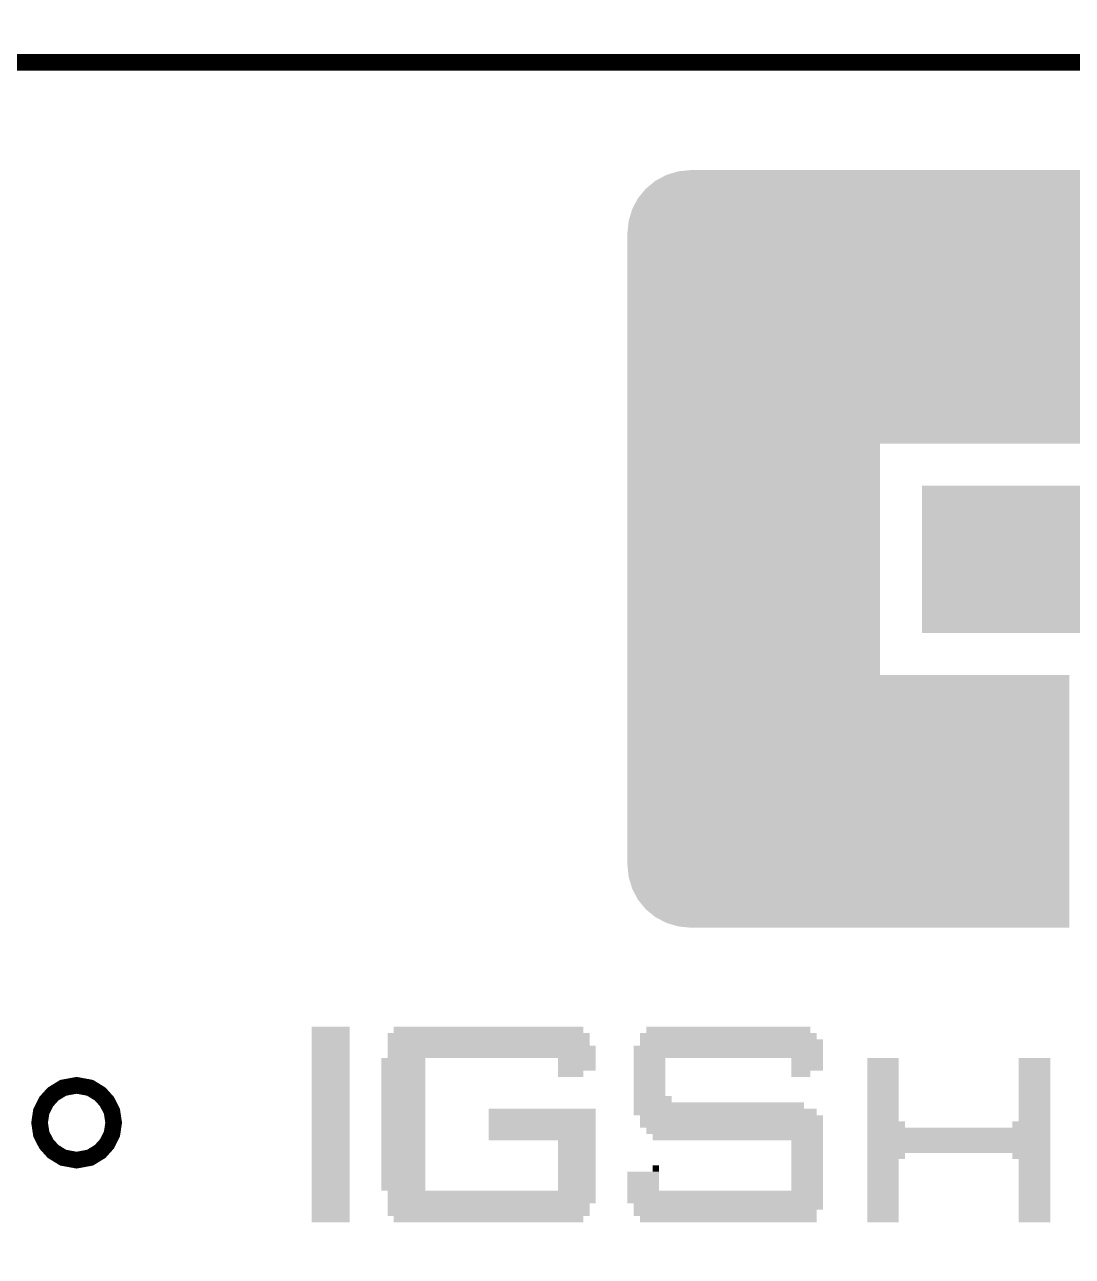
# Model space of a CAD drawing. Extents: x 183 to 1008, y 302 to 1008.
# Drawn here: x 496.7 to 509.35, y 748.45 to 763.32 of the extents above; entities that cross this region are included whole.
import ezdxf

# ---------------------------------------------------------------- set-up
doc = ezdxf.new("R2010")
doc.units = 0
doc.layers.get('0').update_dxf_attribs({"linetype": 'CONTINUOUS'})
doc.layers.get('DEFPOINTS').update_dxf_attribs({"linetype": 'CONTINUOUS'})
doc.layers.add('MASK_BOTTOM_ART', color=5, linetype='CONTINUOUS')
doc.layers.add('SILK_BOTTOM_ART', color=12, linetype='CONTINUOUS')
doc.styles.get("Standard").update_dxf_attribs({"font": 'txt.shx', "bigfont": 'whgtxt.shx'})
doc.dimstyles.get("Standard").update_dxf_attribs({"dimtxt": 0.18, "dimasz": 0.18, "dimexe": 0.18, "dimexo": 0.0625, "dimgap": 0.09, "dimtad": 0, "dimtih": 1, "dimtoh": 1, "dimdec": 4, "dimzin": 0, "dimtxsty": 'STANDARD', "dimcen": 0.09, "dimazin": 3, "dimtfac": 1, "dimtdec": 4, "dimtofl": 0, "dimtmove": 0, "dimatfit": 3, "dimtolj": 1, "dimtzin": 0})

# ---------------------------------------------------------------- blocks, each defined once
blk = doc.blocks.new('*D53')
at = {"color": 0, "linetype": 'CONTINUOUS'}
for p, q in [((439.916, 761.429), (439.916, 764.5)), ((589.916, 761.429), (589.916, 764.5)), ((440.096, 764.32), (514.301, 764.32)), ((589.736, 764.32), (515.531, 764.32))]:
    blk.add_line(p, q, dxfattribs=at)
for points in [[(440.096, 764.35), (440.096, 764.29), (439.916, 764.32)], [(589.736, 764.35), (589.736, 764.29), (589.916, 764.32)]]:
    blk.add_solid(points, dxfattribs=at)
at = {"layer": 'DEFPOINTS', "color": 0, "linetype": 'CONTINUOUS'}
for p in [(589.916, 764.32), (439.916, 761.367), (589.916, 761.367)]:
    blk.add_point(p, dxfattribs=at)
at = {"color": 0, "linetype": 'CONTINUOUS', "insert": (514.916, 764.32), "char_height": 0.18, "attachment_point": 5}
blk.add_mtext('\\A1;150.0000', dxfattribs=at)

msp = doc.modelspace()

# ---------------------------------------------------------------- linework, layer by layer
at = {"layer": 'MASK_BOTTOM_ART', "const_width": 0.2}
msp.add_lwpolyline([(589.91635, 740.61383), (589.91635, 738.86383), (588.91635, 737.86383), (440.91635, 737.86383), (439.91635, 738.86383), (439.91635, 761.86383), (440.91635, 762.86383), (588.91635, 762.86383), (589.91635, 761.86383), (589.91635, 740.61383)], dxfattribs=at)
at = {"layer": 'SILK_BOTTOM_ART', "const_width": 0.2}
for points in [[(589.91635, 740.61383), (589.91635, 738.86383), (588.91635, 737.86383), (440.91635, 737.86383), (439.91635, 738.86383), (439.91635, 761.86383), (440.91635, 762.86383), (588.91635, 762.86383), (589.91635, 761.86383), (589.91635, 740.61383)], [(497.32755, 750.51693), (497.16495, 750.48683), (497.04305, 750.41153), (496.96175, 750.32123), (496.90085, 750.20083), (496.88055, 750.06533), (496.90085, 749.92993), (496.96175, 749.80953), (497.04305, 749.71913), (497.16495, 749.64393), (497.32755, 749.61383), (497.49005, 749.64393), (497.61205, 749.71913), (497.69335, 749.80953), (497.75425, 749.92993), (497.77455, 750.06533), (497.75425, 750.20083), (497.69335, 750.32123), (497.61205, 750.41153), (497.49005, 750.48683), (497.32755, 750.51693)]]:
    msp.add_lwpolyline(points, dxfattribs=at)
at = {"layer": 'SILK_BOTTOM_ART'}
for points in [[(512.65045, 761.50543), (512.50565, 761.54863), (504.44626, 761.50543), (504.58845, 761.54863)], [(512.50565, 761.54863), (512.35835, 761.56383), (504.58845, 761.54863), (504.73835, 761.56383)], [(512.89685, 761.34033), (512.77996, 761.43433), (504.19986, 761.34033), (504.31415, 761.43433)], [(512.77996, 761.43433), (512.77995, 761.43433), (504.31415, 761.43433), (504.31416, 761.43433)], [(512.77995, 761.43433), (512.65046, 761.50543), (504.31416, 761.43433), (504.44625, 761.50543)], [(512.65046, 761.50543), (512.65045, 761.50543), (504.44625, 761.50543), (504.44626, 761.50543)], [(513.06195, 761.09393), (512.99086, 761.22343), (504.03475, 761.09393), (504.10335, 761.22343)], [(512.99085, 761.22343), (512.89686, 761.34033), (504.10335, 761.22343), (504.19985, 761.34033)], [(512.89686, 761.34033), (512.89685, 761.34033), (504.19985, 761.34033), (504.19986, 761.34033)], [(513.10515, 760.94913), (513.06196, 761.09393), (503.99155, 760.94913), (504.03475, 761.09393)], [(513.12035, 760.80183), (513.10516, 760.94913), (503.97635, 760.80183), (503.99155, 760.94913)], [(513.12035, 758.26185), (513.12035, 760.80183), (503.97635, 758.26185), (503.97635, 760.80183)], [(507.02437, 758.26183), (513.12035, 758.26185), (503.97635, 758.26183), (503.97635, 758.26185)], [(507.02435, 755.46785), (507.02437, 758.26183), (503.97635, 755.46785), (503.97635, 758.26183)], [(513.12034, 757.75381), (513.12033, 757.75383), (507.53235, 757.75381), (513.12033, 757.75383)], [(513.12034, 755.97583), (513.12034, 757.75381), (507.53237, 755.97583), (507.53235, 757.75381)], [(513.12034, 755.97581), (513.12034, 755.97583), (509.81835, 755.97581), (507.53237, 755.97583)], [(509.31033, 755.46783), (507.02435, 755.46785), (503.97635, 755.46783), (503.97635, 755.46785)], [(509.31035, 753.18183), (509.31033, 755.46783), (503.97635, 753.18183), (503.97635, 755.46783)], [(509.31035, 753.03193), (509.31035, 753.18183), (503.99155, 753.03193), (503.97635, 753.18183)], [(509.31035, 752.88973), (509.31035, 753.03193), (504.03475, 752.88973), (503.99155, 753.03193)], [(509.31035, 752.75763), (509.31035, 752.88973), (504.10335, 752.75763), (504.03475, 752.88973)], [(509.31035, 752.64083), (509.31035, 752.75763), (504.19986, 752.64083), (504.10335, 752.75763)], [(509.31035, 752.54683), (509.31035, 752.64083), (504.31416, 752.54683), (504.19986, 752.64083)], [(509.31035, 752.47823), (509.31035, 752.54683), (504.44626, 752.47823), (504.31416, 752.54683)], [(509.31035, 752.43503), (509.31035, 752.47823), (504.58846, 752.43503), (504.44626, 752.47823)], [(509.31035, 752.41985), (509.31035, 752.43503), (504.73816, 752.41985), (504.58846, 752.43503)], [(504.73836, 752.41983), (509.31035, 752.41985), (504.73836, 752.41983), (504.73816, 752.41985)], [(500.62353, 751.22601), (500.62353, 751.22603), (500.16635, 751.22601), (500.62353, 751.22603)], [(500.62353, 751.14983), (500.62353, 751.22601), (500.16637, 751.14983), (500.16635, 751.22601)], [(500.62353, 751.14981), (500.62353, 751.14983), (500.16635, 751.14981), (500.62353, 751.14983)], [(500.62353, 751.07113), (500.62353, 751.14981), (500.16637, 751.07113), (500.16635, 751.14981)], [(503.51913, 751.14981), (503.51913, 751.14983), (501.08075, 751.14981), (503.51913, 751.14983)], [(503.51913, 751.07113), (503.51913, 751.14981), (501.08077, 751.07113), (501.08075, 751.14981)], [(503.44293, 751.22601), (503.44293, 751.22603), (501.15695, 751.22601), (503.44293, 751.22603)], [(503.44293, 751.14983), (503.44293, 751.22601), (501.15697, 751.14983), (501.15695, 751.22601)], [(506.26233, 751.14981), (506.26233, 751.14983), (504.12875, 751.14981), (506.26233, 751.14983)], [(506.26233, 751.07113), (506.26233, 751.14981), (504.12877, 751.07113), (504.12875, 751.14981)], [(506.18613, 751.22601), (506.18613, 751.22603), (504.20495, 751.22601), (506.18613, 751.22603)], [(506.18613, 751.14983), (506.18613, 751.22601), (504.20497, 751.14983), (504.20495, 751.22601)], [(500.62353, 751.07111), (500.62353, 751.07113), (500.16635, 751.07111), (500.62353, 751.07113)], [(500.62353, 750.99743), (500.62353, 751.07111), (500.16637, 750.99743), (500.16635, 751.07111)], [(500.62353, 750.99741), (500.62353, 750.99743), (500.16635, 750.99741), (500.62353, 750.99743)], [(500.62353, 750.92123), (500.62353, 750.99741), (500.16637, 750.92123), (500.16635, 750.99741)], [(503.51913, 751.07111), (503.51913, 751.07113), (501.08075, 751.07111), (503.51913, 751.07113)], [(503.51913, 750.99743), (503.51913, 751.07111), (501.08077, 750.99743), (501.08075, 751.07111)], [(503.59533, 750.99741), (503.59533, 750.99743), (501.08075, 750.99741), (503.59533, 750.99743)], [(503.59533, 750.92123), (503.59533, 750.99741), (501.08077, 750.92123), (501.08075, 750.99741)], [(506.33853, 750.99741), (506.33853, 750.99743), (504.05255, 750.99741), (506.33853, 750.99743)], [(506.33853, 750.92123), (506.33853, 750.99741), (504.05257, 750.92123), (504.05255, 750.99741)], [(506.33853, 751.07111), (506.33853, 751.07113), (504.12875, 751.07111), (506.33853, 751.07113)], [(506.33853, 750.99743), (506.33853, 751.07111), (504.12877, 750.99743), (504.12875, 751.07111)], [(500.62353, 750.92121), (500.62353, 750.92123), (500.16635, 750.92121), (500.62353, 750.92123)], [(500.62353, 750.84503), (500.62353, 750.92121), (500.16637, 750.84503), (500.16635, 750.92121)], [(500.62353, 750.84501), (500.62353, 750.84503), (500.16635, 750.84501), (500.62353, 750.84503)], [(500.62353, 750.76883), (500.62353, 750.84501), (500.16637, 750.76883), (500.16635, 750.84501)], [(501.53793, 750.84501), (501.53793, 750.84503), (501.00455, 750.84501), (501.53793, 750.84503)], [(501.53793, 750.76883), (501.53793, 750.84501), (501.00457, 750.76883), (501.00455, 750.84501)], [(503.59533, 750.92121), (503.59533, 750.92123), (501.08075, 750.92121), (503.59533, 750.92123)], [(503.59533, 750.84503), (503.59533, 750.92121), (501.08077, 750.84503), (501.08075, 750.92121)], [(503.59533, 750.84501), (503.59533, 750.84503), (503.13815, 750.84501), (503.59533, 750.84503)], [(503.59533, 750.76883), (503.59533, 750.84501), (503.13817, 750.76883), (503.13815, 750.84501)], [(506.33853, 750.92121), (506.33853, 750.92123), (504.05255, 750.92121), (506.33853, 750.92123)], [(506.33853, 750.84503), (506.33853, 750.92121), (504.05257, 750.84503), (504.05255, 750.92121)], [(504.43353, 750.84501), (504.43353, 750.84503), (504.05255, 750.84501), (504.43353, 750.84503)], [(504.43353, 750.76883), (504.43353, 750.84501), (504.05257, 750.76883), (504.05255, 750.84501)], [(506.33853, 750.84501), (506.33853, 750.84503), (505.95755, 750.84501), (506.33853, 750.84503)], [(506.33853, 750.76883), (506.33853, 750.84501), (505.95757, 750.76883), (505.95755, 750.84501)], [(507.25293, 750.84501), (507.25293, 750.84503), (506.87195, 750.84501), (507.25293, 750.84503)], [(507.25293, 750.76883), (507.25293, 750.84501), (506.87197, 750.76883), (506.87195, 750.84501)], [(509.08173, 750.84501), (509.08173, 750.84503), (508.70075, 750.84501), (509.08173, 750.84503)], [(509.08173, 750.76883), (509.08173, 750.84501), (508.70077, 750.76883), (508.70075, 750.84501)], [(500.62353, 750.76881), (500.62353, 750.76883), (500.16635, 750.76881), (500.62353, 750.76883)], [(500.62353, 750.69263), (500.62353, 750.76881), (500.16637, 750.69263), (500.16635, 750.76881)], [(500.62353, 750.69261), (500.62353, 750.69263), (500.16635, 750.69261), (500.62353, 750.69263)], [(500.62353, 750.61643), (500.62353, 750.69261), (500.16637, 750.61643), (500.16635, 750.69261)], [(501.53793, 750.76881), (501.53793, 750.76883), (501.00455, 750.76881), (501.53793, 750.76883)], [(501.53793, 750.69263), (501.53793, 750.76881), (501.00457, 750.69263), (501.00455, 750.76881)], [(501.53793, 750.69261), (501.53793, 750.69263), (501.00455, 750.69261), (501.53793, 750.69263)], [(501.53793, 750.61643), (501.53793, 750.69261), (501.00457, 750.61643), (501.00455, 750.69261)], [(503.59533, 750.76881), (503.59533, 750.76883), (503.13815, 750.76881), (503.59533, 750.76883)], [(503.59533, 750.69263), (503.59533, 750.76881), (503.13817, 750.69263), (503.13815, 750.76881)], [(503.44293, 750.69261), (503.44293, 750.69263), (503.13815, 750.69261), (503.44293, 750.69263)], [(503.44293, 750.61643), (503.44293, 750.69261), (503.13817, 750.61643), (503.13815, 750.69261)], [(504.43353, 750.76881), (504.43353, 750.76883), (504.05255, 750.76881), (504.43353, 750.76883)], [(504.43353, 750.69263), (504.43353, 750.76881), (504.05257, 750.69263), (504.05255, 750.76881)], [(504.43353, 750.69261), (504.43353, 750.69263), (504.05255, 750.69261), (504.43353, 750.69263)], [(504.43353, 750.61643), (504.43353, 750.69261), (504.05257, 750.61643), (504.05255, 750.69261)], [(506.33853, 750.76881), (506.33853, 750.76883), (505.95755, 750.76881), (506.33853, 750.76883)], [(506.33853, 750.69263), (506.33853, 750.76881), (505.95757, 750.69263), (505.95755, 750.76881)], [(506.18613, 750.69261), (506.18613, 750.69263), (505.95755, 750.69261), (506.18613, 750.69263)], [(506.18613, 750.61643), (506.18613, 750.69261), (505.95757, 750.61643), (505.95755, 750.69261)], [(507.25293, 750.76881), (507.25293, 750.76883), (506.87195, 750.76881), (507.25293, 750.76883)], [(507.25293, 750.69263), (507.25293, 750.76881), (506.87197, 750.69263), (506.87195, 750.76881)], [(507.25293, 750.69261), (507.25293, 750.69263), (506.87195, 750.69261), (507.25293, 750.69263)], [(507.25293, 750.61643), (507.25293, 750.69261), (506.87197, 750.61643), (506.87195, 750.69261)], [(509.08173, 750.76881), (509.08173, 750.76883), (508.70075, 750.76881), (509.08173, 750.76883)], [(509.08173, 750.69263), (509.08173, 750.76881), (508.70077, 750.69263), (508.70075, 750.76881)], [(509.08173, 750.69261), (509.08173, 750.69263), (508.70075, 750.69261), (509.08173, 750.69263)], [(509.08173, 750.61643), (509.08173, 750.69261), (508.70077, 750.61643), (508.70075, 750.69261)], [(500.62353, 750.61641), (500.62353, 750.61643), (500.16635, 750.61641), (500.62353, 750.61643)], [(500.62353, 750.54023), (500.62353, 750.61641), (500.16637, 750.54023), (500.16635, 750.61641)], [(500.62353, 750.54021), (500.62353, 750.54023), (500.16635, 750.54021), (500.62353, 750.54023)], [(500.62353, 750.46403), (500.62353, 750.54021), (500.16637, 750.46403), (500.16635, 750.54021)], [(501.53793, 750.61641), (501.53793, 750.61643), (501.00455, 750.61641), (501.53793, 750.61643)], [(501.53793, 750.54023), (501.53793, 750.61641), (501.00457, 750.54023), (501.00455, 750.61641)], [(501.53793, 750.54021), (501.53793, 750.54023), (501.00455, 750.54021), (501.53793, 750.54023)], [(501.53793, 750.46403), (501.53793, 750.54021), (501.00457, 750.46403), (501.00455, 750.54021)], [(504.43353, 750.61641), (504.43353, 750.61643), (504.05255, 750.61641), (504.43353, 750.61643)], [(504.43353, 750.54023), (504.43353, 750.61641), (504.05257, 750.54023), (504.05255, 750.61641)], [(504.43353, 750.54021), (504.43353, 750.54023), (504.05255, 750.54021), (504.43353, 750.54023)], [(504.43353, 750.46403), (504.43353, 750.54021), (504.05257, 750.46403), (504.05255, 750.54021)], [(507.25293, 750.61641), (507.25293, 750.61643), (506.87195, 750.61641), (507.25293, 750.61643)], [(507.25293, 750.54023), (507.25293, 750.61641), (506.87197, 750.54023), (506.87195, 750.61641)], [(507.25293, 750.54021), (507.25293, 750.54023), (506.87195, 750.54021), (507.25293, 750.54023)], [(507.25293, 750.46403), (507.25293, 750.54021), (506.87197, 750.46403), (506.87195, 750.54021)], [(509.08173, 750.61641), (509.08173, 750.61643), (508.70075, 750.61641), (509.08173, 750.61643)], [(509.08173, 750.54023), (509.08173, 750.61641), (508.70077, 750.54023), (508.70075, 750.61641)], [(509.08173, 750.54021), (509.08173, 750.54023), (508.70075, 750.54021), (509.08173, 750.54023)], [(509.08173, 750.46403), (509.08173, 750.54021), (508.70077, 750.46403), (508.70075, 750.54021)], [(500.62353, 750.46401), (500.62353, 750.46403), (500.16635, 750.46401), (500.62353, 750.46403)], [(500.62353, 750.38783), (500.62353, 750.46401), (500.16637, 750.38783), (500.16635, 750.46401)], [(500.62353, 750.38781), (500.62353, 750.38783), (500.16635, 750.38781), (500.62353, 750.38783)], [(500.62353, 750.31163), (500.62353, 750.38781), (500.16637, 750.31163), (500.16635, 750.38781)], [(501.53793, 750.46401), (501.53793, 750.46403), (501.00455, 750.46401), (501.53793, 750.46403)], [(501.53793, 750.38783), (501.53793, 750.46401), (501.00457, 750.38783), (501.00455, 750.46401)], [(501.53793, 750.38781), (501.53793, 750.38783), (501.00455, 750.38781), (501.53793, 750.38783)], [(501.53793, 750.31163), (501.53793, 750.38781), (501.00457, 750.31163), (501.00455, 750.38781)], [(504.43353, 750.46401), (504.43353, 750.46403), (504.05255, 750.46401), (504.43353, 750.46403)], [(504.43353, 750.38783), (504.43353, 750.46401), (504.05257, 750.38783), (504.05255, 750.46401)], [(504.50973, 750.38781), (504.50973, 750.38783), (504.05255, 750.38781), (504.50973, 750.38783)], [(504.50973, 750.31163), (504.50973, 750.38781), (504.05257, 750.31163), (504.05255, 750.38781)], [(507.25293, 750.46401), (507.25293, 750.46403), (506.87195, 750.46401), (507.25293, 750.46403)], [(507.25293, 750.38783), (507.25293, 750.46401), (506.87197, 750.38783), (506.87195, 750.46401)], [(507.25293, 750.38781), (507.25293, 750.38783), (506.87195, 750.38781), (507.25293, 750.38783)], [(507.25293, 750.31163), (507.25293, 750.38781), (506.87197, 750.31163), (506.87195, 750.38781)], [(509.08173, 750.46401), (509.08173, 750.46403), (508.70075, 750.46401), (509.08173, 750.46403)], [(509.08173, 750.38783), (509.08173, 750.46401), (508.70077, 750.38783), (508.70075, 750.46401)], [(509.08173, 750.38781), (509.08173, 750.38783), (508.70075, 750.38781), (509.08173, 750.38783)], [(509.08173, 750.31163), (509.08173, 750.38781), (508.70077, 750.31163), (508.70075, 750.38781)], [(500.62353, 750.31161), (500.62353, 750.31163), (500.16635, 750.31161), (500.62353, 750.31163)], [(500.62353, 750.23543), (500.62353, 750.31161), (500.16637, 750.23543), (500.16635, 750.31161)], [(500.62353, 750.23541), (500.62353, 750.23543), (500.16635, 750.23541), (500.62353, 750.23543)], [(500.62353, 750.15673), (500.62353, 750.23541), (500.16637, 750.15673), (500.16635, 750.23541)], [(501.53793, 750.31161), (501.53793, 750.31163), (501.00455, 750.31161), (501.53793, 750.31163)], [(501.53793, 750.23543), (501.53793, 750.31161), (501.00457, 750.23543), (501.00455, 750.31161)], [(501.53793, 750.23541), (501.53793, 750.23543), (501.00455, 750.23541), (501.53793, 750.23543)], [(501.53793, 750.15673), (501.53793, 750.23541), (501.00457, 750.15673), (501.00455, 750.23541)], [(503.59533, 750.23541), (503.59533, 750.23543), (502.29995, 750.23541), (503.59533, 750.23543)], [(503.59533, 750.15673), (503.59533, 750.23541), (502.29997, 750.15673), (502.29995, 750.23541)], [(506.10993, 750.31161), (506.10993, 750.31163), (504.05255, 750.31161), (506.10993, 750.31163)], [(506.10993, 750.23543), (506.10993, 750.31161), (504.05257, 750.23543), (504.05255, 750.31161)], [(506.26233, 750.23541), (506.26233, 750.23543), (504.05255, 750.23541), (506.26233, 750.23543)], [(506.26233, 750.15673), (506.26233, 750.23541), (504.05257, 750.15673), (504.05255, 750.23541)], [(507.25293, 750.31161), (507.25293, 750.31163), (506.87195, 750.31161), (507.25293, 750.31163)], [(507.25293, 750.23543), (507.25293, 750.31161), (506.87197, 750.23543), (506.87195, 750.31161)], [(507.25293, 750.23541), (507.25293, 750.23543), (506.87195, 750.23541), (507.25293, 750.23543)], [(507.25293, 750.15673), (507.25293, 750.23541), (506.87197, 750.15673), (506.87195, 750.23541)], [(509.08173, 750.31161), (509.08173, 750.31163), (508.70075, 750.31161), (509.08173, 750.31163)], [(509.08173, 750.23543), (509.08173, 750.31161), (508.70077, 750.23543), (508.70075, 750.31161)], [(509.08173, 750.23541), (509.08173, 750.23543), (508.70075, 750.23541), (509.08173, 750.23543)], [(509.08173, 750.15673), (509.08173, 750.23541), (508.70077, 750.15673), (508.70075, 750.23541)], [(500.62353, 750.15671), (500.62353, 750.15673), (500.16635, 750.15671), (500.62353, 750.15673)], [(500.62353, 750.08303), (500.62353, 750.15671), (500.16637, 750.08303), (500.16635, 750.15671)], [(500.62353, 750.08301), (500.62353, 750.08303), (500.16635, 750.08301), (500.62353, 750.08303)], [(500.62353, 750.00683), (500.62353, 750.08301), (500.16637, 750.00683), (500.16635, 750.08301)], [(501.53793, 750.15671), (501.53793, 750.15673), (501.00455, 750.15671), (501.53793, 750.15673)], [(501.53793, 750.08303), (501.53793, 750.15671), (501.00457, 750.08303), (501.00455, 750.15671)], [(501.53793, 750.08301), (501.53793, 750.08303), (501.00455, 750.08301), (501.53793, 750.08303)], [(501.53793, 750.00683), (501.53793, 750.08301), (501.00457, 750.00683), (501.00455, 750.08301)], [(503.59533, 750.15671), (503.59533, 750.15673), (502.29995, 750.15671), (503.59533, 750.15673)], [(503.59533, 750.08303), (503.59533, 750.15671), (502.29997, 750.08303), (502.29995, 750.15671)], [(503.59533, 750.08301), (503.59533, 750.08303), (502.29995, 750.08301), (503.59533, 750.08303)], [(503.59533, 750.00683), (503.59533, 750.08301), (502.29997, 750.00683), (502.29995, 750.08301)], [(506.33853, 750.15671), (506.33853, 750.15673), (504.12875, 750.15671), (506.33853, 750.15673)], [(506.33853, 750.08303), (506.33853, 750.15671), (504.12877, 750.08303), (504.12875, 750.15671)], [(506.33853, 750.08301), (506.33853, 750.08303), (504.12875, 750.08301), (506.33853, 750.08303)], [(506.33853, 750.00683), (506.33853, 750.08301), (504.12877, 750.00683), (504.12875, 750.08301)], [(507.25293, 750.15671), (507.25293, 750.15673), (506.87195, 750.15671), (507.25293, 750.15673)], [(507.25293, 750.08303), (507.25293, 750.15671), (506.87197, 750.08303), (506.87195, 750.15671)], [(507.32663, 750.08301), (507.32663, 750.08303), (506.87195, 750.08301), (507.32663, 750.08303)], [(507.32663, 750.00683), (507.32663, 750.08301), (506.87197, 750.00683), (506.87195, 750.08301)], [(509.08173, 750.08301), (509.08173, 750.08303), (508.62455, 750.08301), (509.08173, 750.08303)], [(509.08173, 750.00683), (509.08173, 750.08301), (508.62457, 750.00683), (508.62455, 750.08301)], [(509.08173, 750.15671), (509.08173, 750.15673), (508.70075, 750.15671), (509.08173, 750.15673)], [(509.08173, 750.08303), (509.08173, 750.15671), (508.70077, 750.08303), (508.70075, 750.15671)], [(500.62353, 750.00681), (500.62353, 750.00683), (500.16635, 750.00681), (500.62353, 750.00683)], [(500.62353, 749.93063), (500.62353, 750.00681), (500.16637, 749.93063), (500.16635, 750.00681)], [(500.62353, 749.93061), (500.62353, 749.93063), (500.16635, 749.93061), (500.62353, 749.93063)], [(500.62353, 749.85443), (500.62353, 749.93061), (500.16637, 749.85443), (500.16635, 749.93061)], [(501.53793, 750.00681), (501.53793, 750.00683), (501.00455, 750.00681), (501.53793, 750.00683)], [(501.53793, 749.93063), (501.53793, 750.00681), (501.00457, 749.93063), (501.00455, 750.00681)], [(501.53793, 749.93061), (501.53793, 749.93063), (501.00455, 749.93061), (501.53793, 749.93063)], [(501.53793, 749.85443), (501.53793, 749.93061), (501.00457, 749.85443), (501.00455, 749.93061)], [(503.59533, 750.00681), (503.59533, 750.00683), (502.29995, 750.00681), (503.59533, 750.00683)], [(503.59533, 749.93063), (503.59533, 750.00681), (502.29997, 749.93063), (502.29995, 750.00681)], [(503.59533, 749.93061), (503.59533, 749.93063), (502.29995, 749.93061), (503.59533, 749.93063)], [(503.59533, 749.85443), (503.59533, 749.93061), (502.29997, 749.85443), (502.29995, 749.93061)], [(506.33853, 750.00681), (506.33853, 750.00683), (504.20495, 750.00681), (506.33853, 750.00683)], [(506.33853, 749.93063), (506.33853, 750.00681), (504.20497, 749.93063), (504.20495, 750.00681)], [(506.33853, 749.93061), (506.33853, 749.93063), (504.28115, 749.93061), (506.33853, 749.93063)], [(506.33853, 749.85443), (506.33853, 749.93061), (504.28117, 749.85443), (504.28115, 749.93061)], [(509.08173, 750.00681), (509.08173, 750.00683), (506.87195, 750.00681), (509.08173, 750.00683)], [(509.08173, 749.93063), (509.08173, 750.00681), (506.87197, 749.93063), (506.87195, 750.00681)], [(509.08173, 749.93061), (509.08173, 749.93063), (506.87195, 749.93061), (509.08173, 749.93063)], [(509.08173, 749.85443), (509.08173, 749.93061), (506.87197, 749.85443), (506.87195, 749.93061)], [(500.62353, 749.85441), (500.62353, 749.85443), (500.16635, 749.85441), (500.62353, 749.85443)], [(500.62353, 749.77823), (500.62353, 749.85441), (500.16637, 749.77823), (500.16635, 749.85441)], [(500.62353, 749.77821), (500.62353, 749.77823), (500.16635, 749.77821), (500.62353, 749.77823)], [(500.62353, 749.70203), (500.62353, 749.77821), (500.16637, 749.70203), (500.16635, 749.77821)], [(501.53793, 749.85441), (501.53793, 749.85443), (501.00455, 749.85441), (501.53793, 749.85443)], [(501.53793, 749.77823), (501.53793, 749.85441), (501.00457, 749.77823), (501.00455, 749.85441)], [(501.53793, 749.77821), (501.53793, 749.77823), (501.00455, 749.77821), (501.53793, 749.77823)], [(501.53793, 749.70203), (501.53793, 749.77821), (501.00457, 749.70203), (501.00455, 749.77821)], [(503.59533, 749.85441), (503.59533, 749.85443), (503.13815, 749.85441), (503.59533, 749.85443)], [(503.59533, 749.77823), (503.59533, 749.85441), (503.13817, 749.77823), (503.13815, 749.85441)], [(503.59533, 749.77821), (503.59533, 749.77823), (503.13815, 749.77821), (503.59533, 749.77823)], [(503.59533, 749.70203), (503.59533, 749.77821), (503.13817, 749.70203), (503.13815, 749.77821)], [(506.33853, 749.85441), (506.33853, 749.85443), (505.95755, 749.85441), (506.33853, 749.85443)], [(506.33853, 749.77823), (506.33853, 749.85441), (505.95757, 749.77823), (505.95755, 749.85441)], [(506.33853, 749.77821), (506.33853, 749.77823), (505.95755, 749.77821), (506.33853, 749.77823)], [(506.33853, 749.70203), (506.33853, 749.77821), (505.95757, 749.70203), (505.95755, 749.77821)], [(509.08173, 749.85441), (509.08173, 749.85443), (506.87195, 749.85441), (509.08173, 749.85443)], [(509.08173, 749.77823), (509.08173, 749.85441), (506.87197, 749.77823), (506.87195, 749.85441)], [(509.08173, 749.77821), (509.08173, 749.77823), (506.87195, 749.77821), (509.08173, 749.77823)], [(509.08173, 749.70203), (509.08173, 749.77821), (506.87197, 749.70203), (506.87195, 749.77821)], [(500.62353, 749.70201), (500.62353, 749.70203), (500.16635, 749.70201), (500.62353, 749.70203)], [(500.62353, 749.62583), (500.62353, 749.70201), (500.16637, 749.62583), (500.16635, 749.70201)], [(500.62353, 749.62581), (500.62353, 749.62583), (500.16635, 749.62581), (500.62353, 749.62583)], [(500.62353, 749.54963), (500.62353, 749.62581), (500.16637, 749.54963), (500.16635, 749.62581)], [(501.53793, 749.70201), (501.53793, 749.70203), (501.00455, 749.70201), (501.53793, 749.70203)], [(501.53793, 749.62583), (501.53793, 749.70201), (501.00457, 749.62583), (501.00455, 749.70201)], [(501.53793, 749.62581), (501.53793, 749.62583), (501.00455, 749.62581), (501.53793, 749.62583)], [(501.53793, 749.54963), (501.53793, 749.62581), (501.00457, 749.54963), (501.00455, 749.62581)], [(503.59533, 749.70201), (503.59533, 749.70203), (503.13815, 749.70201), (503.59533, 749.70203)], [(503.59533, 749.62583), (503.59533, 749.70201), (503.13817, 749.62583), (503.13815, 749.70201)], [(503.59533, 749.62581), (503.59533, 749.62583), (503.13815, 749.62581), (503.59533, 749.62583)], [(503.59533, 749.54963), (503.59533, 749.62581), (503.13817, 749.54963), (503.13815, 749.62581)], [(506.33853, 749.70201), (506.33853, 749.70203), (505.95755, 749.70201), (506.33853, 749.70203)], [(506.33853, 749.62583), (506.33853, 749.70201), (505.95757, 749.62583), (505.95755, 749.70201)], [(506.33853, 749.62581), (506.33853, 749.62583), (505.95755, 749.62581), (506.33853, 749.62583)], [(506.33853, 749.54963), (506.33853, 749.62581), (505.95757, 749.54963), (505.95755, 749.62581)], [(507.32663, 749.70201), (507.32663, 749.70203), (506.87195, 749.70201), (507.32663, 749.70203)], [(507.32663, 749.62583), (507.32663, 749.70201), (506.87197, 749.62583), (506.87195, 749.70201)], [(507.25293, 749.62581), (507.25293, 749.62583), (506.87195, 749.62581), (507.25293, 749.62583)], [(507.25293, 749.54963), (507.25293, 749.62581), (506.87197, 749.54963), (506.87195, 749.62581)], [(509.08173, 749.70201), (509.08173, 749.70203), (508.62455, 749.70201), (509.08173, 749.70203)], [(509.08173, 749.62583), (509.08173, 749.70201), (508.62457, 749.62583), (508.62455, 749.70201)], [(509.08173, 749.62581), (509.08173, 749.62583), (508.70075, 749.62581), (509.08173, 749.62583)], [(509.08173, 749.54963), (509.08173, 749.62581), (508.70077, 749.54963), (508.70075, 749.62581)], [(500.62353, 749.54961), (500.62353, 749.54963), (500.16635, 749.54961), (500.62353, 749.54963)], [(500.62353, 749.47343), (500.62353, 749.54961), (500.16637, 749.47343), (500.16635, 749.54961)], [(500.62353, 749.47341), (500.62353, 749.47343), (500.16635, 749.47341), (500.62353, 749.47343)], [(500.62353, 749.39723), (500.62353, 749.47341), (500.16637, 749.39723), (500.16635, 749.47341)], [(501.53793, 749.54961), (501.53793, 749.54963), (501.00455, 749.54961), (501.53793, 749.54963)], [(501.53793, 749.47343), (501.53793, 749.54961), (501.00457, 749.47343), (501.00455, 749.54961)], [(501.53793, 749.47341), (501.53793, 749.47343), (501.00455, 749.47341), (501.53793, 749.47343)], [(501.53793, 749.39723), (501.53793, 749.47341), (501.00457, 749.39723), (501.00455, 749.47341)], [(503.59533, 749.54961), (503.59533, 749.54963), (503.13815, 749.54961), (503.59533, 749.54963)], [(503.59533, 749.47343), (503.59533, 749.54961), (503.13817, 749.47343), (503.13815, 749.54961)], [(503.59533, 749.47341), (503.59533, 749.47343), (503.13815, 749.47341), (503.59533, 749.47343)], [(503.59533, 749.39723), (503.59533, 749.47341), (503.13817, 749.39723), (503.13815, 749.47341)], [(504.35733, 749.47341), (504.35733, 749.47343), (503.97635, 749.47341), (504.35733, 749.47343)], [(504.35733, 749.39723), (504.35733, 749.47341), (503.97637, 749.39723), (503.97635, 749.47341)], [(504.35734, 749.54961), (504.35733, 749.54963), (504.28115, 749.54961), (504.35733, 749.54963)], [(504.35735, 749.47345), (504.35734, 749.54961), (504.28117, 749.47345), (504.28115, 749.54961)], [(504.28117, 749.47343), (504.35735, 749.47345), (504.28117, 749.47343), (504.28117, 749.47345)], [(506.33853, 749.54961), (506.33853, 749.54963), (505.95755, 749.54961), (506.33853, 749.54963)], [(506.33853, 749.47343), (506.33853, 749.54961), (505.95757, 749.47343), (505.95755, 749.54961)], [(506.33853, 749.47341), (506.33853, 749.47343), (505.95755, 749.47341), (506.33853, 749.47343)], [(506.33853, 749.39723), (506.33853, 749.47341), (505.95757, 749.39723), (505.95755, 749.47341)], [(507.25293, 749.54961), (507.25293, 749.54963), (506.87195, 749.54961), (507.25293, 749.54963)], [(507.25293, 749.47343), (507.25293, 749.54961), (506.87197, 749.47343), (506.87195, 749.54961)], [(507.25293, 749.47341), (507.25293, 749.47343), (506.87195, 749.47341), (507.25293, 749.47343)], [(507.25293, 749.39723), (507.25293, 749.47341), (506.87197, 749.39723), (506.87195, 749.47341)], [(509.08173, 749.54961), (509.08173, 749.54963), (508.70075, 749.54961), (509.08173, 749.54963)], [(509.08173, 749.47343), (509.08173, 749.54961), (508.70077, 749.47343), (508.70075, 749.54961)], [(509.08173, 749.47341), (509.08173, 749.47343), (508.70075, 749.47341), (509.08173, 749.47343)], [(509.08173, 749.39723), (509.08173, 749.47341), (508.70077, 749.39723), (508.70075, 749.47341)], [(500.62353, 749.39721), (500.62353, 749.39723), (500.16635, 749.39721), (500.62353, 749.39723)], [(500.62353, 749.32103), (500.62353, 749.39721), (500.16637, 749.32103), (500.16635, 749.39721)], [(500.62353, 749.32101), (500.62353, 749.32103), (500.16635, 749.32101), (500.62353, 749.32103)], [(500.62353, 749.24483), (500.62353, 749.32101), (500.16637, 749.24483), (500.16635, 749.32101)], [(501.53793, 749.39721), (501.53793, 749.39723), (501.00455, 749.39721), (501.53793, 749.39723)], [(501.53793, 749.32103), (501.53793, 749.39721), (501.00457, 749.32103), (501.00455, 749.39721)], [(501.53793, 749.32101), (501.53793, 749.32103), (501.00455, 749.32101), (501.53793, 749.32103)], [(501.53793, 749.24483), (501.53793, 749.32101), (501.00457, 749.24483), (501.00455, 749.32101)], [(503.59533, 749.39721), (503.59533, 749.39723), (503.13815, 749.39721), (503.59533, 749.39723)], [(503.59533, 749.32103), (503.59533, 749.39721), (503.13817, 749.32103), (503.13815, 749.39721)], [(503.59533, 749.32101), (503.59533, 749.32103), (503.13815, 749.32101), (503.59533, 749.32103)], [(503.59533, 749.24483), (503.59533, 749.32101), (503.13817, 749.24483), (503.13815, 749.32101)], [(504.35733, 749.39721), (504.35733, 749.39723), (503.97635, 749.39721), (504.35733, 749.39723)], [(504.35733, 749.32103), (504.35733, 749.39721), (503.97637, 749.32103), (503.97635, 749.39721)], [(504.35733, 749.32101), (504.35733, 749.32103), (503.97635, 749.32101), (504.35733, 749.32103)], [(504.35733, 749.24483), (504.35733, 749.32101), (503.97637, 749.24483), (503.97635, 749.32101)], [(506.33853, 749.39721), (506.33853, 749.39723), (505.95755, 749.39721), (506.33853, 749.39723)], [(506.33853, 749.32103), (506.33853, 749.39721), (505.95757, 749.32103), (505.95755, 749.39721)], [(506.33853, 749.32101), (506.33853, 749.32103), (505.95755, 749.32101), (506.33853, 749.32103)], [(506.33853, 749.24483), (506.33853, 749.32101), (505.95757, 749.24483), (505.95755, 749.32101)], [(507.25293, 749.39721), (507.25293, 749.39723), (506.87195, 749.39721), (507.25293, 749.39723)], [(507.25293, 749.32103), (507.25293, 749.39721), (506.87197, 749.32103), (506.87195, 749.39721)], [(507.25293, 749.32101), (507.25293, 749.32103), (506.87195, 749.32101), (507.25293, 749.32103)], [(507.25293, 749.24483), (507.25293, 749.32101), (506.87197, 749.24483), (506.87195, 749.32101)], [(509.08173, 749.39721), (509.08173, 749.39723), (508.70075, 749.39721), (509.08173, 749.39723)], [(509.08173, 749.32103), (509.08173, 749.39721), (508.70077, 749.32103), (508.70075, 749.39721)], [(509.08173, 749.32101), (509.08173, 749.32103), (508.70075, 749.32101), (509.08173, 749.32103)], [(509.08173, 749.24483), (509.08173, 749.32101), (508.70077, 749.24483), (508.70075, 749.32101)], [(500.62353, 749.24481), (500.62353, 749.24483), (500.16635, 749.24481), (500.62353, 749.24483)], [(500.62353, 749.16863), (500.62353, 749.24481), (500.16637, 749.16863), (500.16635, 749.24481)], [(500.62353, 749.16861), (500.62353, 749.16863), (500.16635, 749.16861), (500.62353, 749.16863)], [(500.62353, 749.09243), (500.62353, 749.16861), (500.16637, 749.09243), (500.16635, 749.16861)], [(503.59533, 749.24481), (503.59533, 749.24483), (501.08075, 749.24481), (503.59533, 749.24483)], [(503.59533, 749.16863), (503.59533, 749.24481), (501.08077, 749.16863), (501.08075, 749.24481)], [(503.59533, 749.16861), (503.59533, 749.16863), (501.08075, 749.16861), (503.59533, 749.16863)], [(503.59533, 749.09243), (503.59533, 749.16861), (501.08077, 749.09243), (501.08075, 749.16861)], [(506.33853, 749.24481), (506.33853, 749.24483), (503.97635, 749.24481), (506.33853, 749.24483)], [(506.33853, 749.16863), (506.33853, 749.24481), (503.97637, 749.16863), (503.97635, 749.24481)], [(506.33853, 749.16861), (506.33853, 749.16863), (503.97635, 749.16861), (506.33853, 749.16863)], [(506.33853, 749.09243), (506.33853, 749.16861), (503.97637, 749.09243), (503.97635, 749.16861)], [(507.25293, 749.24481), (507.25293, 749.24483), (506.87195, 749.24481), (507.25293, 749.24483)], [(507.25293, 749.16863), (507.25293, 749.24481), (506.87197, 749.16863), (506.87195, 749.24481)], [(507.25293, 749.16861), (507.25293, 749.16863), (506.87195, 749.16861), (507.25293, 749.16863)], [(507.25293, 749.09243), (507.25293, 749.16861), (506.87197, 749.09243), (506.87195, 749.16861)], [(509.08173, 749.24481), (509.08173, 749.24483), (508.70075, 749.24481), (509.08173, 749.24483)], [(509.08173, 749.16863), (509.08173, 749.24481), (508.70077, 749.16863), (508.70075, 749.24481)], [(509.08173, 749.16861), (509.08173, 749.16863), (508.70075, 749.16861), (509.08173, 749.16863)], [(509.08173, 749.09243), (509.08173, 749.16861), (508.70077, 749.09243), (508.70075, 749.16861)], [(500.62353, 749.09241), (500.62353, 749.09243), (500.16635, 749.09241), (500.62353, 749.09243)], [(500.62353, 749.01623), (500.62353, 749.09241), (500.16637, 749.01623), (500.16635, 749.09241)], [(503.51913, 749.09241), (503.51913, 749.09243), (501.08075, 749.09241), (503.51913, 749.09243)], [(503.51913, 749.01623), (503.51913, 749.09241), (501.08077, 749.01623), (501.08075, 749.09241)], [(506.33853, 749.09241), (506.33853, 749.09243), (504.05255, 749.09241), (506.33853, 749.09243)], [(506.33853, 749.01623), (506.33853, 749.09241), (504.05257, 749.01623), (504.05255, 749.09241)], [(507.25293, 749.09241), (507.25293, 749.09243), (506.87195, 749.09241), (507.25293, 749.09243)], [(507.25293, 749.01623), (507.25293, 749.09241), (506.87197, 749.01623), (506.87195, 749.09241)], [(509.08173, 749.09241), (509.08173, 749.09243), (508.70075, 749.09241), (509.08173, 749.09243)], [(509.08173, 749.01623), (509.08173, 749.09241), (508.70077, 749.01623), (508.70075, 749.09241)], [(500.62353, 749.01621), (500.62353, 749.01623), (500.16635, 749.01621), (500.62353, 749.01623)], [(500.62353, 748.94003), (500.62353, 749.01621), (500.16637, 748.94003), (500.16635, 749.01621)], [(500.62353, 748.94001), (500.62353, 748.94003), (500.16635, 748.94001), (500.62353, 748.94003)], [(500.62353, 748.86383), (500.62353, 748.94001), (500.16637, 748.86383), (500.16635, 748.94001)], [(503.51913, 749.01621), (503.51913, 749.01623), (501.08075, 749.01621), (503.51913, 749.01623)], [(503.51913, 748.94003), (503.51913, 749.01621), (501.08077, 748.94003), (501.08075, 749.01621)], [(503.44293, 748.94001), (503.44293, 748.94003), (501.15695, 748.94001), (503.44293, 748.94003)], [(503.44293, 748.86383), (503.44293, 748.94001), (501.15697, 748.86383), (501.15695, 748.94001)], [(506.26233, 749.01621), (506.26233, 749.01623), (504.05255, 749.01621), (506.26233, 749.01623)], [(506.26233, 748.94003), (506.26233, 749.01621), (504.05257, 748.94003), (504.05255, 749.01621)], [(506.26233, 748.94001), (506.26233, 748.94003), (504.12875, 748.94001), (506.26233, 748.94003)], [(506.26233, 748.86383), (506.26233, 748.94001), (504.12877, 748.86383), (504.12875, 748.94001)], [(507.25293, 749.01621), (507.25293, 749.01623), (506.87195, 749.01621), (507.25293, 749.01623)], [(507.25293, 748.94003), (507.25293, 749.01621), (506.87197, 748.94003), (506.87195, 749.01621)], [(507.25293, 748.94001), (507.25293, 748.94003), (506.87195, 748.94001), (507.25293, 748.94003)], [(507.25293, 748.86383), (507.25293, 748.94001), (506.87197, 748.86383), (506.87195, 748.94001)], [(509.08173, 749.01621), (509.08173, 749.01623), (508.70075, 749.01621), (509.08173, 749.01623)], [(509.08173, 748.94003), (509.08173, 749.01621), (508.70077, 748.94003), (508.70075, 749.01621)], [(509.08173, 748.94001), (509.08173, 748.94003), (508.70075, 748.94001), (509.08173, 748.94003)], [(509.08173, 748.86383), (509.08173, 748.94001), (508.70077, 748.86383), (508.70075, 748.94001)]]:
    msp.add_solid(points, dxfattribs=at)

# ---------------------------------------------------------------- dimensions: what is measured, and where the dimension line sits
at = {"linetype": 'CONTINUOUS'}
dim = msp.add_linear_dim(base=(589.91635, 764.32012), p1=(439.91635, 761.367), p2=(589.91635, 761.367), angle=180, dimstyle='STANDARD', dxfattribs=at)
dim.commit()
dim.dimension.update_dxf_attribs({"geometry": '*D53', "text_midpoint": (514.91635, 764.32012)})

doc.saveas('drawing.dxf')
